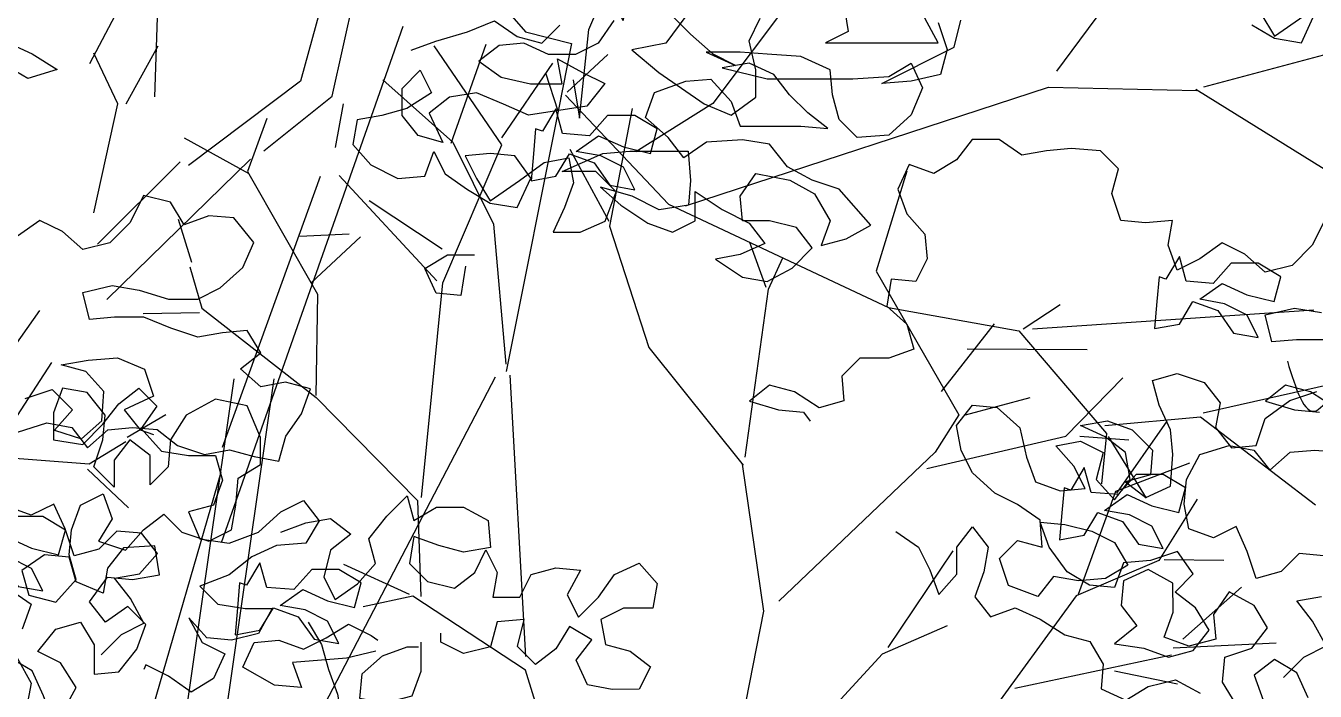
# Model space of a CAD drawing. Header units: metres. Extents: x 37 to 217, y 53 to 242.
# Drawn here: x 49.606 to 53.836, y 61.25 to 63.433 of the extents above; entities that cross this region are included whole.
import ezdxf

# ---------------------------------------------------------------- set-up
doc = ezdxf.new("R2010")
doc.units = ezdxf.units.M
doc.layers.add('DGPRO_Arboles existentes', color=7, linetype='Continuous')

# ---------------------------------------------------------------- blocks, each defined once
blk = doc.blocks.new('Celtis tala VISTA 250 gris')
at = {"color": 252}
for p, q in [((2391.4908, 1078.5062), (2390.9137, 1077.4036)), ((2391.4908, 1078.5062), (2390.9137, 1077.4036)), ((2392.5508, 1077.5169), (2392.7549, 1077.9954)), ((2392.5508, 1077.5169), (2392.7549, 1077.9954)), ((2391.1507, 1077.9743), (2391.1262, 1077.2961)), ((2391.1507, 1077.9743), (2391.1262, 1077.2961)), ((2391.7615, 1077.9154), (2391.6052, 1077.347)), ((2391.7615, 1077.9154), (2391.6052, 1077.347)), ((2394.5079, 1077.9492), (2394.0852, 1077.3798)), ((2394.5079, 1077.9492), (2394.0852, 1077.3798)), ((2391.7096, 1077.2983), (2391.8387, 1077.8803)), ((2391.7096, 1077.2983), (2391.8387, 1077.8803)), ((2392.0498, 1077.8467), (2392.3437, 1077.5089)), ((2392.0498, 1077.8467), (2392.3437, 1077.5089)), ((2393.2529, 1077.6671), (2392.9584, 1077.2742)), ((2393.2529, 1077.6671), (2392.9584, 1077.2742)), ((2391.9414, 1077.5267), (2391.3459, 1075.8318)), ((2391.9414, 1077.5267), (2391.3459, 1075.8318)), ((2392.3437, 1077.5089), (2392.4947, 1077.4709)), ((2392.3437, 1077.5089), (2392.4947, 1077.4709)), ((2392.5207, 1077.2254), (2392.5508, 1077.5169)), ((2392.5207, 1077.2254), (2392.5508, 1077.5169)), ((2391.0333, 1077.2723), (2391.139, 1077.4626)), ((2391.0333, 1077.2723), (2391.139, 1077.4626)), ((2392.2659, 1077.1378), (2392.0436, 1077.4627)), ((2392.2659, 1077.1378), (2392.0436, 1077.4627)), ((2392.0998, 1077.1432), (2392.2143, 1077.4683)), ((2392.0998, 1077.1432), (2392.2143, 1077.4683)), ((2392.4947, 1077.4709), (2392.4511, 1077.2489)), ((2392.4947, 1077.4709), (2392.4511, 1077.2489)), ((2394.5681, 1077.3281), (2395.1052, 1077.4723)), ((2394.5681, 1077.3281), (2395.1052, 1077.4723)), ((2391.0068, 1077.2723), (2390.9276, 1077.4388)), ((2391.0068, 1077.2723), (2390.9276, 1077.4388)), ((2392.266, 1077.1616), (2392.4332, 1077.4066)), ((2392.266, 1077.1616), (2392.4332, 1077.4066)), ((2392.4805, 1077.311), (2392.6132, 1077.4342)), ((2392.4805, 1077.311), (2392.6132, 1077.4342)), ((2392.4511, 1077.2489), (2392.4108, 1077.3729)), ((2392.4511, 1077.2489), (2392.4108, 1077.3729)), ((2391.6052, 1077.347), (2391.2386, 1077.0699)), ((2391.6052, 1077.347), (2391.2386, 1077.0699)), ((2391.8752, 1077.3516), (2392.1054, 1077.1468)), ((2391.8752, 1077.3516), (2392.1054, 1077.1468)), ((2392.4996, 1077.351), (2392.5207, 1077.2254)), ((2392.4996, 1077.351), (2392.5207, 1077.2254)), ((2392.8689, 1076.9381), (2394.0592, 1077.3278)), ((2392.8689, 1076.9381), (2394.0592, 1077.3278)), ((2394.0592, 1077.3278), (2394.5457, 1077.3165)), ((2394.0592, 1077.3278), (2394.5457, 1077.3165)), ((2394.9633, 1077.0587), (2394.5424, 1077.3192)), ((2394.9633, 1077.0587), (2394.5424, 1077.3192)), ((2391.4855, 1077.1188), (2391.7096, 1077.2983)), ((2391.4855, 1077.1188), (2391.7096, 1077.2983)), ((2392.4611, 1077.2983), (2392.2805, 1076.3946)), ((2392.4611, 1077.2983), (2392.2805, 1076.3946)), ((2392.4746, 1077.3007), (2392.813, 1076.9438)), ((2392.4746, 1077.3007), (2392.813, 1076.9438)), ((2392.9584, 1077.2742), (2392.7059, 1077.1151)), ((2392.9584, 1077.2742), (2392.7059, 1077.1151)), ((2390.9276, 1076.9155), (2391.0068, 1077.2723)), ((2390.9276, 1076.9155), (2391.0068, 1077.2723)), ((2391.7204, 1077.1296), (2391.7468, 1077.2723)), ((2391.7204, 1077.1296), (2391.7468, 1077.2723)), ((2392.6939, 1077.2577), (2392.6196, 1076.8718)), ((2392.6939, 1077.2577), (2392.6196, 1076.8718)), ((2391.4957, 1077.2241), (2391.4315, 1077.0511)), ((2391.4957, 1077.2241), (2391.4315, 1077.0511)), ((2391.437, 1077.0428), (2391.2248, 1077.1603)), ((2391.437, 1077.0428), (2391.2248, 1077.1603)), ((2392.1054, 1077.1468), (2392.2389, 1076.8783)), ((2392.1054, 1077.1468), (2392.2389, 1076.8783)), ((2392.0728, 1076.6855), (2392.2659, 1077.1378)), ((2392.0728, 1076.6855), (2392.2659, 1077.1378)), ((2392.6178, 1076.8865), (2392.4896, 1077.1229)), ((2392.6178, 1076.8865), (2392.4896, 1077.1229)), ((2391.2108, 1077.0826), (2390.9398, 1076.8117)), ((2391.2108, 1077.0826), (2390.9398, 1076.8117)), ((2391.4416, 1077.0916), (2390.9699, 1076.6312)), ((2391.4416, 1077.0916), (2390.9699, 1076.6312)), ((2391.3501, 1076.1461), (2391.6707, 1077.035)), ((2391.3501, 1076.1461), (2391.6707, 1077.035)), ((2391.4315, 1077.0511), (2391.6617, 1076.6481)), ((2391.4315, 1077.0511), (2391.6617, 1076.6481)), ((2392.0529, 1076.6918), (2391.7319, 1077.0378)), ((2392.0529, 1076.6918), (2391.7319, 1077.0378)), ((2393.5947, 1077.0514), (2393.494, 1076.7235)), ((2393.5947, 1077.0514), (2393.494, 1076.7235)), ((2391.8313, 1076.9551), (2392.0704, 1076.7973)), ((2391.8313, 1076.9551), (2392.0704, 1076.7973)), ((2392.813, 1076.9438), (2393.5344, 1076.6045)), ((2392.813, 1076.9438), (2393.5344, 1076.6045)), ((2391.2494, 1076.7517), (2391.2059, 1076.8933)), ((2391.2494, 1076.7517), (2391.2059, 1076.8933)), ((2392.2389, 1076.8783), (2392.2787, 1076.4181)), ((2392.2389, 1076.8783), (2392.2787, 1076.4181)), ((2392.6196, 1076.8718), (2392.7479, 1076.4731)), ((2392.6196, 1076.8718), (2392.7479, 1076.4731)), ((2391.6037, 1076.8382), (2391.7657, 1076.8461)), ((2391.6037, 1076.8382), (2391.7657, 1076.8461)), ((2391.8021, 1076.8364), (2391.6412, 1076.6863)), ((2391.8021, 1076.8364), (2391.6412, 1076.6863)), ((2393.0787, 1076.8188), (2393.1323, 1076.6711)), ((2393.0787, 1076.8188), (2393.1323, 1076.6711)), ((2393.141, 1076.6645), (2393.1872, 1076.7678)), ((2393.141, 1076.6645), (2393.1872, 1076.7678)), ((2391.2422, 1076.7381), (2391.2817, 1076.6028)), ((2391.2422, 1076.7381), (2391.2817, 1076.6028)), ((2393.494, 1076.7235), (2393.765, 1076.2525)), ((2393.494, 1076.7235), (2393.765, 1076.2525)), ((2392.0024, 1075.9814), (2392.0728, 1076.6855)), ((2392.0024, 1075.9814), (2392.0728, 1076.6855)), ((2391.6617, 1076.6481), (2391.6554, 1076.3152)), ((2391.6617, 1076.6481), (2391.6554, 1076.3152)), ((2393.0636, 1076.1137), (2393.141, 1076.6645)), ((2393.0636, 1076.1137), (2393.141, 1076.6645)), ((2391.2817, 1076.6028), (2391.6568, 1076.3097)), ((2391.2817, 1076.6028), (2391.6568, 1076.3097)), ((2393.5344, 1076.6045), (2393.9616, 1076.5284)), ((2393.5344, 1076.6045), (2393.9616, 1076.5284)), ((2393.9756, 1076.534), (2394.0971, 1076.6141)), ((2393.9756, 1076.534), (2394.0971, 1076.6141)), ((2394.007, 1076.5347), (2394.9295, 1076.5967)), ((2394.007, 1076.5347), (2394.9295, 1076.5967)), ((2390.7492, 1076.595), (2390.2675, 1075.9089)), ((2390.7492, 1076.595), (2390.2675, 1075.9089)), ((2391.2742, 1076.5867), (2391.0898, 1076.584)), ((2391.2742, 1076.5867), (2391.0898, 1076.584)), ((2393.8812, 1076.5509), (2393.7067, 1076.3289)), ((2393.8812, 1076.5509), (2393.7067, 1076.3289)), ((2393.9616, 1076.5284), (2394.2487, 1076.1911)), ((2393.9616, 1076.5284), (2394.2487, 1076.1911)), ((2392.7479, 1076.4731), (2393.0579, 1076.0871)), ((2392.7479, 1076.4731), (2393.0579, 1076.0871)), ((2393.7927, 1076.4688), (2394.1862, 1076.4669)), ((2393.7927, 1076.4688), (2394.1862, 1076.4669)), ((2390.7893, 1076.4235), (2390.3879, 1075.8095)), ((2390.7893, 1076.4235), (2390.3879, 1075.8095)), ((2394.5665, 1076.2587), (2395.2568, 1076.4147)), ((2394.5665, 1076.2587), (2395.2568, 1076.4147)), ((2390.729, 1071.7785), (2391.3881, 1076.3701)), ((2390.729, 1071.7785), (2391.3881, 1076.3701)), ((2390.9554, 1072.4418), (2391.5192, 1076.3701)), ((2390.9554, 1072.4418), (2391.5192, 1076.3701)), ((2392.2442, 1076.3759), (2391.2453, 1074.4601)), ((2392.2442, 1076.3759), (2391.2453, 1074.4601)), ((2392.3448, 1075.4598), (2392.2934, 1076.3829)), ((2392.3448, 1075.4598), (2392.2934, 1076.3829)), ((2394.116, 1076.1828), (2394.3032, 1076.3736)), ((2394.116, 1076.1828), (2394.3032, 1076.3736)), ((2391.6568, 1076.3097), (2391.9891, 1075.9711)), ((2391.6568, 1076.3097), (2391.9891, 1075.9711)), ((2393.7868, 1076.252), (2393.9992, 1076.3092)), ((2393.7868, 1076.252), (2393.9992, 1076.3092)), ((2393.765, 1076.2525), (2393.6874, 1076.1299)), ((2393.765, 1076.2525), (2393.6874, 1076.1299)), ((2394.5579, 1076.2443), (2394.2442, 1076.2166)), ((2394.5579, 1076.2443), (2394.2442, 1076.2166)), ((2394.283, 1075.9958), (2394.4484, 1076.2317)), ((2394.283, 1075.9958), (2394.4484, 1076.2317)), ((2394.9347, 1075.9559), (2394.5579, 1076.2443)), ((2394.9347, 1075.9559), (2394.5579, 1076.2443)), ((2393.6596, 1076.0759), (2394.116, 1076.1828)), ((2393.6596, 1076.0759), (2394.116, 1076.1828)), ((2394.1619, 1076.1824), (2394.3226, 1076.1704)), ((2394.1619, 1076.1824), (2394.3226, 1076.1704)), ((2394.2487, 1076.1911), (2394.233, 1076.0254)), ((2394.2487, 1076.1911), (2394.233, 1076.0254)), ((2394.2547, 1076.1808), (2394.3796, 1075.9785)), ((2394.2547, 1076.1808), (2394.3796, 1075.9785)), ((2396.6069, 1076.1044), (2396.7345, 1076.1796)), ((2396.6069, 1076.1044), (2396.7345, 1076.1796)), ((2393.1256, 1075.6086), (2393.0548, 1076.0901)), ((2393.1256, 1075.6086), (2393.0548, 1076.0901)), ((2393.6874, 1076.1299), (2393.174, 1075.6407)), ((2393.6874, 1076.1299), (2393.174, 1075.6407)), ((2394.2794, 1076.0013), (2394.5229, 1076.0946)), ((2394.2794, 1076.0013), (2394.5229, 1076.0946)), ((2396.603, 1076.0894), (2396.4827, 1076.0161)), ((2396.603, 1076.0894), (2396.4827, 1076.0161)), ((2391.3441, 1076.0633), (2390.761, 1074.0478)), ((2391.3441, 1076.0633), (2390.761, 1074.0478)), ((2396.4827, 1076.0161), (2396.0081, 1076.0526)), ((2396.4827, 1076.0161), (2396.0081, 1076.0526)), ((2391.9891, 1075.9711), (2392, 1075.6564)), ((2391.9891, 1075.9711), (2392, 1075.6564)), ((2394.1575, 1075.6634), (2394.2794, 1076.0013)), ((2394.1575, 1075.6634), (2394.2794, 1076.0013)), ((2394.5462, 1075.9752), (2394.4213, 1075.774)), ((2394.5462, 1075.9752), (2394.4213, 1075.774)), ((2396.4774, 1075.9993), (2396.6117, 1075.8729)), ((2396.4774, 1075.9993), (2396.6117, 1075.8729)), ((2393.5333, 1075.4887), (2393.7463, 1075.8056)), ((2393.5333, 1075.4887), (2393.7463, 1075.8056)), ((2391.9632, 1075.6623), (2391.7472, 1075.7615)), ((2391.9632, 1075.6623), (2391.7472, 1075.7615)), ((2394.4213, 1075.774), (2394.1492, 1075.6579)), ((2394.4213, 1075.774), (2394.1492, 1075.6579)), ((2394.4388, 1075.7776), (2394.6342, 1075.7757)), ((2394.4388, 1075.7776), (2394.6342, 1075.7757)), ((2394.4999, 1075.5168), (2394.6925, 1075.6874)), ((2394.4999, 1075.5168), (2394.6925, 1075.6874)), ((2391.9742, 1075.6577), (2391.8116, 1075.6218)), ((2391.9742, 1075.6577), (2391.8116, 1075.6218)), ((2392.3441, 1075.414), (2391.9742, 1075.6577)), ((2392.3441, 1075.414), (2391.9742, 1075.6577)), ((2394.1492, 1075.6579), (2393.5609, 1074.8499)), ((2394.1492, 1075.6579), (2393.5609, 1074.8499)), ((2392.8844, 1074.3796), (2393.1256, 1075.6086)), ((2392.8844, 1074.3796), (2393.1256, 1075.6086)), ((2393.5147, 1075.4677), (2393.7278, 1075.5612)), ((2393.5147, 1075.4677), (2393.7278, 1075.5612)), ((2394.4676, 1075.4876), (2394.8053, 1075.5043)), ((2394.4676, 1075.4876), (2394.8053, 1075.5043)), ((2393.0178, 1074.9309), (2393.5147, 1075.4677)), ((2393.0178, 1074.9309), (2393.5147, 1075.4677)), ((2393.9487, 1075.3553), (2394.4629, 1075.4647)), ((2393.9487, 1075.3553), (2394.4629, 1075.4647)), ((2392.4718, 1074.9993), (2392.3441, 1075.414)), ((2392.4718, 1074.9993), (2392.3441, 1075.414)), ((2394.2755, 1075.4124), (2394.4817, 1075.3701)), ((2394.2755, 1075.4124), (2394.4817, 1075.3701))]:
    blk.add_line(p, q, dxfattribs=at)
for points in [[(2390.6447, 1077.4738), (2390.726, 1077.4369), (2390.8073, 1077.3853), (2390.7113, 1077.3556), (2390.6374, 1077.3999)], [(2394.7261, 1077.5319), (2394.8001, 1077.4877), (2394.8887, 1077.473), (2394.933, 1077.569)], [(2394.7557, 1077.5689), (2394.8001, 1077.495), (2394.896, 1077.5616)], [(2391.9686, 1077.4491), (2392.0499, 1077.4787), (2392.1533, 1077.5084), (2392.2419, 1077.5454), (2392.3158, 1077.4938), (2392.3971, 1077.4717), (2392.4561, 1077.5308)], [(2392.6334, 1077.5458), (2392.5818, 1077.4718), (2392.5079, 1077.4348), (2392.4193, 1077.4348), (2392.338, 1077.4716), (2392.2567, 1077.4642), (2392.1903, 1077.4124), (2392.2642, 1077.3607), (2392.3603, 1077.3387), (2392.4637, 1077.3388), (2392.4488, 1077.42), (2392.5302, 1077.3758), (2392.6041, 1077.3389), (2392.545, 1077.265), (2392.353, 1077.2352), (2392.2717, 1077.2721), (2392.183, 1077.309), (2392.0943, 1077.2941), (2392.0279, 1077.2423), (2392.0723, 1077.1463), (2391.991, 1077.1684), (2391.9393, 1077.2349), (2391.9392, 1077.3235), (2391.9982, 1077.3827), (2392.0352, 1077.3088), (2391.954, 1077.257), (2391.8728, 1077.2348), (2391.7915, 1077.2199), (2391.7768, 1077.1387), (2391.836, 1077.0722), (2391.9247, 1077.028), (2392.0133, 1077.0354), (2392.0428, 1077.1167), (2392.0798, 1077.0429), (2392.1537, 1076.9912), (2392.2276, 1076.947), (2392.3163, 1076.9323), (2392.3606, 1077.0284), (2392.3088, 1077.1022), (2392.2275, 1077.1095), (2392.1462, 1077.1021), (2392.1832, 1077.0282), (2392.2276, 1076.9544), (2392.3236, 1077.021), (2392.4048, 1077.0801), (2392.4861, 1077.095), (2392.5009, 1077.0137), (2392.4715, 1076.9324), (2392.4346, 1076.8511), (2392.5232, 1076.8512), (2392.6045, 1076.8882), (2392.6413, 1076.9843), (2392.5748, 1077.0507), (2392.464, 1077.0506), (2392.5969, 1077.1099), (2392.6855, 1077.1173), (2392.8776, 1077.1175), (2392.8851, 1077.0215), (2392.8778, 1076.9402), (2392.7818, 1076.9253), (2392.6931, 1076.9696), (2392.5896, 1076.999), (2392.6561, 1076.94), (2392.7449, 1076.881), (2392.8261, 1076.8515), (2392.9, 1076.8885), (2392.8999, 1076.9845), (2392.9886, 1076.9255), (2393.0773, 1076.8813), (2393.1291, 1076.8148), (2393.0478, 1076.7778), (2392.9666, 1076.763), (2393.0553, 1076.704), (2393.1366, 1076.6893), (2393.2178, 1076.7337), (2393.2842, 1076.8002), (2393.2325, 1076.8666), (2393.1438, 1076.8887), (2393.0551, 1076.8886), (2393.0477, 1076.9699), (2393.0993, 1077.0438), (2393.2102, 1077.0218), (2393.2915, 1076.9775), (2393.3433, 1076.8889), (2393.3138, 1076.8076), (2393.395, 1076.8299), (2393.4762, 1076.8743), (2393.3727, 1076.9924), (2393.284, 1077.0218), (2393.2027, 1077.0661), (2393.1436, 1077.1399), (2393.0549, 1077.1546), (2392.9367, 1077.1471), (2392.8629, 1077.0953), (2392.8111, 1077.1618), (2392.7371, 1077.2282), (2392.7666, 1077.3095), (2392.87, 1077.3465), (2392.9513, 1077.354), (2393.0178, 1077.2802), (2393.0475, 1077.1989), (2393.2469, 1077.1991), (2393.3356, 1077.1918), (2393.2691, 1077.2435), (2393.2099, 1077.3025), (2393.1581, 1077.3689), (2393.0768, 1077.4058), (2392.9882, 1077.391), (2393.136, 1077.3542), (2393.4167, 1077.3544), (2393.5349, 1077.3619), (2393.6087, 1077.4063), (2393.6458, 1077.3251), (2393.6089, 1077.2364), (2393.5351, 1077.1698), (2393.4317, 1077.1623), (2393.3725, 1077.2214), (2393.3503, 1077.3026), (2393.3428, 1077.3839), (2393.2467, 1077.4281), (2393.1359, 1077.4354), (2393.0472, 1077.4427), (2392.9364, 1077.4426), (2393.0325, 1077.3984), (2392.9586, 1077.4353), (2392.8847, 1077.5017), (2392.8255, 1077.5607)], [(2392.8698, 1077.5608), (2392.8034, 1077.4721), (2392.6926, 1077.4498), (2392.7813, 1077.376), (2392.9292, 1077.2727), (2393.0179, 1077.2358), (2393.0991, 1077.295), (2393.099, 1077.3837), (2393.0768, 1077.4797), (2393.1136, 1077.5536)], [(2393.3869, 1077.6056), (2393.4018, 1077.5095), (2393.3279, 1077.4725), (2393.6973, 1077.4729), (2393.6529, 1077.5541)], [(2393.6973, 1077.5394), (2393.7269, 1077.4507), (2393.7048, 1077.3694), (2393.6088, 1077.3472), (2393.5128, 1077.3397), (2393.7491, 1077.4581), (2393.7711, 1077.5468)], [(2391.9686, 1077.4491), (2392.0499, 1077.4787), (2392.1533, 1077.5084), (2392.2419, 1077.5454), (2392.3158, 1077.4938), (2392.3971, 1077.4717), (2392.4561, 1077.5308)], [(2392.6334, 1077.5458), (2392.5818, 1077.4718), (2392.5079, 1077.4348), (2392.4193, 1077.4348), (2392.338, 1077.4716), (2392.2567, 1077.4642), (2392.1903, 1077.4124), (2392.2642, 1077.3607), (2392.3603, 1077.3387), (2392.4637, 1077.3388), (2392.4488, 1077.42), (2392.5302, 1077.3758), (2392.6041, 1077.3389), (2392.545, 1077.265), (2392.353, 1077.2352), (2392.2717, 1077.2721), (2392.183, 1077.309), (2392.0943, 1077.2941), (2392.0279, 1077.2423), (2392.0723, 1077.1463), (2391.991, 1077.1684), (2391.9393, 1077.2349), (2391.9392, 1077.3235), (2391.9982, 1077.3827), (2392.0352, 1077.3088), (2391.954, 1077.257), (2391.8728, 1077.2348), (2391.7915, 1077.2199), (2391.7768, 1077.1387), (2391.836, 1077.0722), (2391.9247, 1077.028), (2392.0133, 1077.0354), (2392.0428, 1077.1167), (2392.0798, 1077.0429), (2392.1537, 1076.9912), (2392.2276, 1076.947), (2392.3163, 1076.9323), (2392.3606, 1077.0284), (2392.3088, 1077.1022), (2392.2275, 1077.1095), (2392.1462, 1077.1021), (2392.1832, 1077.0282), (2392.2276, 1076.9544), (2392.3236, 1077.021), (2392.4048, 1077.0801), (2392.4861, 1077.095), (2392.5009, 1077.0137), (2392.4715, 1076.9324), (2392.4346, 1076.8511), (2392.5232, 1076.8512), (2392.6045, 1076.8882), (2392.6413, 1076.9843), (2392.5748, 1077.0507), (2392.464, 1077.0506), (2392.5969, 1077.1099), (2392.6855, 1077.1173), (2392.8776, 1077.1175), (2392.8851, 1077.0215), (2392.8778, 1076.9402), (2392.7818, 1076.9253), (2392.6931, 1076.9696), (2392.5896, 1076.999), (2392.6561, 1076.94), (2392.7449, 1076.881), (2392.8261, 1076.8515), (2392.9, 1076.8885), (2392.8999, 1076.9845), (2392.9886, 1076.9255), (2393.0773, 1076.8813), (2393.1291, 1076.8148), (2393.0478, 1076.7778), (2392.9666, 1076.763), (2393.0553, 1076.704), (2393.1366, 1076.6893), (2393.2178, 1076.7337), (2393.2842, 1076.8002), (2393.2325, 1076.8666), (2393.1438, 1076.8887), (2393.0551, 1076.8886), (2393.0477, 1076.9699), (2393.0993, 1077.0438), (2393.2102, 1077.0218), (2393.2915, 1076.9775), (2393.3433, 1076.8889), (2393.3138, 1076.8076), (2393.395, 1076.8299), (2393.4762, 1076.8743), (2393.3727, 1076.9924), (2393.284, 1077.0218), (2393.2027, 1077.0661), (2393.1436, 1077.1399), (2393.0549, 1077.1546), (2392.9367, 1077.1471), (2392.8629, 1077.0953), (2392.8111, 1077.1618), (2392.7371, 1077.2282), (2392.7666, 1077.3095), (2392.87, 1077.3465), (2392.9513, 1077.354), (2393.0178, 1077.2802), (2393.0475, 1077.1989), (2393.2469, 1077.1991), (2393.3356, 1077.1918), (2393.2691, 1077.2435), (2393.2099, 1077.3025), (2393.1581, 1077.3689), (2393.0768, 1077.4058), (2392.9882, 1077.391), (2393.136, 1077.3542), (2393.4167, 1077.3544), (2393.5349, 1077.3619), (2393.6087, 1077.4063), (2393.6458, 1077.3251), (2393.6089, 1077.2364), (2393.5351, 1077.1698), (2393.4317, 1077.1623), (2393.3725, 1077.2214), (2393.3503, 1077.3026), (2393.3428, 1077.3839), (2393.2467, 1077.4281), (2393.1359, 1077.4354), (2393.0472, 1077.4427), (2392.9364, 1077.4426), (2393.0325, 1077.3984), (2392.9586, 1077.4353), (2392.8847, 1077.5017), (2392.8255, 1077.5607)], [(2392.8698, 1077.5608), (2392.8034, 1077.4721), (2392.6926, 1077.4498), (2392.7813, 1077.376), (2392.9292, 1077.2727), (2393.0179, 1077.2358), (2393.0991, 1077.295), (2393.099, 1077.3837), (2393.0768, 1077.4797), (2393.1136, 1077.5536)], [(2393.3869, 1077.6056), (2393.4018, 1077.5095), (2393.3279, 1077.4725), (2393.6973, 1077.4729), (2393.6529, 1077.5541)], [(2393.6973, 1077.5394), (2393.7269, 1077.4507), (2393.7048, 1077.3694), (2393.6088, 1077.3472), (2393.5128, 1077.3397), (2393.7491, 1077.4581), (2393.7711, 1077.5468)], [(2392.3766, 1077.1901), (2392.3693, 1077.1088), (2392.362, 1077.0202), (2392.4433, 1077.035), (2392.4875, 1077.1089), (2392.5688, 1077.0795), (2392.6206, 1077.0056), (2392.7019, 1076.9909), (2392.6649, 1077.0648), (2392.591, 1077.1016), (2392.5097, 1077.1163), (2392.5835, 1077.1681), (2392.6648, 1077.1313), (2392.7535, 1077.1092), (2392.7756, 1077.1905), (2392.7017, 1077.2347), (2392.613, 1077.2346), (2392.554, 1077.1681), (2392.4653, 1077.1754), (2392.4431, 1077.2566), (2392.3988, 1077.1827), (2392.3766, 1077.1901)], [(2392.3766, 1077.1901), (2392.3693, 1077.1088), (2392.362, 1077.0202), (2392.4433, 1077.035), (2392.4875, 1077.1089), (2392.5688, 1077.0795), (2392.6206, 1077.0056), (2392.7019, 1076.9909), (2392.6649, 1077.0648), (2392.591, 1077.1016), (2392.5097, 1077.1163), (2392.5835, 1077.1681), (2392.6648, 1077.1313), (2392.7535, 1077.1092), (2392.7756, 1077.1905), (2392.7017, 1077.2347), (2392.613, 1077.2346), (2392.554, 1077.1681), (2392.4653, 1077.1754), (2392.4431, 1077.2566), (2392.3988, 1077.1827), (2392.3766, 1077.1901)], [(2394.8296, 1075.3906), (2394.896, 1075.4571), (2394.9698, 1075.4941), (2394.9254, 1075.5753), (2394.8737, 1075.6418), (2394.9549, 1075.6566)], [(2394.9622, 1075.7896), (2394.8809, 1075.7969), (2394.8219, 1075.7378), (2394.7406, 1075.7155), (2394.711, 1075.8042), (2394.674, 1075.8854), (2394.6001, 1075.8484), (2394.5188, 1075.8779), (2394.504, 1075.9591), (2394.5113, 1076.0404), (2394.5556, 1076.1217), (2394.6516, 1076.1513), (2394.7328, 1076.1366), (2394.7846, 1076.0702), (2394.8511, 1076.1293), (2394.9323, 1076.1368), (2395.0136, 1076.1295)], [(2394.9689, 1076.4988), (2394.8729, 1076.4988), (2394.7916, 1076.4913), (2394.7694, 1076.5799), (2394.8654, 1076.6022), (2394.9541, 1076.5875)], [(2394.9686, 1076.8978), (2394.9243, 1076.8091), (2394.8579, 1076.7425), (2394.7693, 1076.7203), (2394.7027, 1076.7793), (2394.6288, 1076.8162), (2394.555, 1076.7644), (2394.4811, 1076.7274), (2394.4515, 1076.8087), (2394.4662, 1076.8899), (2394.3776, 1076.8825), (2394.2963, 1076.8898), (2394.2666, 1076.9784), (2394.2887, 1077.0597), (2394.2296, 1077.1187), (2394.1335, 1077.126), (2394.0523, 1077.1186), (2393.971, 1077.1037), (2393.8971, 1077.1554), (2393.8084, 1077.1553), (2393.7568, 1077.0888), (2393.683, 1077.0444), (2393.6017, 1077.0738), (2393.5648, 1076.9925), (2393.5944, 1076.9113), (2393.6536, 1076.8449), (2393.661, 1076.7636), (2393.6242, 1076.6897), (2393.5429, 1076.697), (2393.5282, 1076.6083), (2393.5948, 1076.5493), (2393.617, 1076.4681), (2393.5357, 1076.4384), (2393.4397, 1076.4383), (2393.3807, 1076.3792), (2393.3881, 1076.2979), (2393.3069, 1076.2757), (2393.2256, 1076.3273), (2393.1443, 1076.3494), (2393.0778, 1076.2976), (2393.1739, 1076.2682), (2393.2552, 1076.2609), (2393.2774, 1076.2313)], [(2394.8296, 1075.3906), (2394.896, 1075.4571), (2394.9698, 1075.4941), (2394.9254, 1075.5753), (2394.8737, 1075.6418), (2394.9549, 1075.6566)], [(2394.9622, 1075.7896), (2394.8809, 1075.7969), (2394.8219, 1075.7378), (2394.7406, 1075.7155), (2394.711, 1075.8042), (2394.674, 1075.8854), (2394.6001, 1075.8484), (2394.5188, 1075.8779), (2394.504, 1075.9591), (2394.5113, 1076.0404), (2394.5556, 1076.1217), (2394.6516, 1076.1513), (2394.7328, 1076.1366), (2394.7846, 1076.0702), (2394.8511, 1076.1293), (2394.9323, 1076.1368), (2395.0136, 1076.1295)], [(2394.9689, 1076.4988), (2394.8729, 1076.4988), (2394.7916, 1076.4913), (2394.7694, 1076.5799), (2394.8654, 1076.6022), (2394.9541, 1076.5875)], [(2394.9686, 1076.8978), (2394.9243, 1076.8091), (2394.8579, 1076.7425), (2394.7693, 1076.7203), (2394.7027, 1076.7793), (2394.6288, 1076.8162), (2394.555, 1076.7644), (2394.4811, 1076.7274), (2394.4515, 1076.8087), (2394.4662, 1076.8899), (2394.3776, 1076.8825), (2394.2963, 1076.8898), (2394.2666, 1076.9784), (2394.2887, 1077.0597), (2394.2296, 1077.1187), (2394.1335, 1077.126), (2394.0523, 1077.1186), (2393.971, 1077.1037), (2393.8971, 1077.1554), (2393.8084, 1077.1553), (2393.7568, 1077.0888), (2393.683, 1077.0444), (2393.6017, 1077.0738), (2393.5648, 1076.9925), (2393.5944, 1076.9113), (2393.6536, 1076.8449), (2393.661, 1076.7636), (2393.6242, 1076.6897), (2393.5429, 1076.697), (2393.5282, 1076.6083), (2393.5948, 1076.5493), (2393.617, 1076.4681), (2393.5357, 1076.4384), (2393.4397, 1076.4383), (2393.3807, 1076.3792), (2393.3881, 1076.2979), (2393.3069, 1076.2757), (2393.2256, 1076.3273), (2393.1443, 1076.3494), (2393.0778, 1076.2976), (2393.1739, 1076.2682), (2393.2552, 1076.2609), (2393.2774, 1076.2313)], [(2396.5219, 1075.3906), (2396.5884, 1075.4571), (2396.6622, 1075.4941), (2396.6178, 1075.5753), (2396.566, 1075.6418), (2396.6473, 1075.6566), (2396.7063, 1075.7232), (2396.6546, 1075.7896), (2396.5733, 1075.7969), (2396.5142, 1075.7378), (2396.433, 1075.7155), (2396.4034, 1075.8042), (2396.3664, 1075.8854), (2396.2925, 1075.8484), (2396.2112, 1075.8779)], [(2396.2479, 1076.1217), (2396.3439, 1076.1513), (2396.4252, 1076.1366), (2396.477, 1076.0702), (2396.5434, 1076.1293), (2396.6247, 1076.1368), (2396.706, 1076.1295), (2396.7725, 1076.0778), (2396.8612, 1076.0484), (2396.9424, 1076.0632), (2397.0237, 1076.0411), (2397.105, 1076.0264), (2397.1271, 1076.1077), (2397.1787, 1076.1816), (2397.2082, 1076.2629), (2397.1269, 1076.285), (2397.0457, 1076.2702), (2396.9791, 1076.3292), (2397.0456, 1076.381), (2397.0012, 1076.4548), (2396.9199, 1076.4474), (2396.8387, 1076.4325), (2396.75, 1076.462), (2396.6613, 1076.4988), (2396.5653, 1076.4988), (2396.484, 1076.4913), (2396.4618, 1076.5799), (2396.5578, 1076.6022), (2396.6464, 1076.5875), (2396.7425, 1076.558), (2396.8386, 1076.5581), (2396.9124, 1076.5951), (2396.9862, 1076.6617), (2397.0231, 1076.743), (2396.9565, 1076.8242), (2396.8752, 1076.8315), (2396.794, 1076.8019), (2396.7496, 1076.8757), (2396.6609, 1076.8978), (2396.6167, 1076.8091), (2396.5503, 1076.7425), (2396.4616, 1076.7203), (2396.3951, 1076.7793), (2396.3212, 1076.8162), (2396.2473, 1076.7644)], [(2394.9993, 1076.2757), (2394.9179, 1076.3273), (2394.8367, 1076.3494), (2394.7702, 1076.2976), (2394.8663, 1076.2682), (2394.9476, 1076.2609)], [(2392.1466, 1076.7401), (2392.1319, 1076.644), (2392.0506, 1076.6513), (2392.0136, 1076.7325), (2392.0874, 1076.7769), (2392.1761, 1076.777)], [(2392.1466, 1076.7401), (2392.1319, 1076.644), (2392.0506, 1076.6513), (2392.0136, 1076.7325), (2392.0874, 1076.7769), (2392.1761, 1076.777)], [(2394.4218, 1076.7052), (2394.4145, 1076.6239), (2394.4072, 1076.5352), (2394.4885, 1076.5501), (2394.5327, 1076.624), (2394.614, 1076.5945), (2394.6658, 1076.5207), (2394.7471, 1076.506), (2394.7101, 1076.5798), (2394.6362, 1076.6167), (2394.5549, 1076.6314), (2394.6287, 1076.6832), (2394.71, 1076.6463), (2394.7987, 1076.6243), (2394.8208, 1076.7055), (2394.7469, 1076.7498), (2394.6582, 1076.7497), (2394.5992, 1076.6832), (2394.5105, 1076.6905), (2394.4883, 1076.7717), (2394.444, 1076.6978), (2394.4218, 1076.7052)], [(2394.4218, 1076.7052), (2394.4145, 1076.6239), (2394.4072, 1076.5352), (2394.4885, 1076.5501), (2394.5327, 1076.624), (2394.614, 1076.5945), (2394.6658, 1076.5207), (2394.7471, 1076.506), (2394.7101, 1076.5798), (2394.6362, 1076.6167), (2394.5549, 1076.6314), (2394.6287, 1076.6832), (2394.71, 1076.6463), (2394.7987, 1076.6243), (2394.8208, 1076.7055), (2394.7469, 1076.7498), (2394.6582, 1076.7497), (2394.5992, 1076.6832), (2394.5105, 1076.6905), (2394.4883, 1076.7717), (2394.444, 1076.6978), (2394.4218, 1076.7052)], [(2394.9109, 1075.3241), (2394.8739, 1075.4054), (2394.8, 1075.4496), (2394.7335, 1075.3979), (2394.7631, 1075.3166)], [(2394.6745, 1075.3018), (2394.6301, 1075.3756), (2394.6374, 1075.4569), (2394.7261, 1075.4865), (2394.7777, 1075.553), (2394.7333, 1075.6269), (2394.652, 1075.6711), (2394.6004, 1075.5972), (2394.6078, 1075.5159), (2394.5192, 1075.4937), (2394.4379, 1075.5232), (2394.4674, 1075.6045), (2394.4673, 1075.7005), (2394.386, 1075.7448), (2394.3047, 1075.7077), (2394.2974, 1075.6265), (2394.3492, 1075.56), (2394.2754, 1075.5009), (2394.3714, 1075.4862), (2394.4527, 1075.4567), (2394.534, 1075.4789), (2394.5856, 1075.5455), (2394.5412, 1075.6193), (2394.4747, 1075.671), (2394.5337, 1075.7301), (2394.482, 1075.8039), (2394.3933, 1075.7743), (2394.3047, 1075.7668), (2394.2752, 1075.6856), (2394.1939, 1075.6929), (2394.12, 1075.7371), (2394.0608, 1075.8183), (2394.0312, 1075.8996), (2394.1125, 1075.8923), (2394.2012, 1075.8702), (2394.2751, 1075.8333), (2394.3195, 1075.7595), (2394.2456, 1075.7151), (2394.157, 1075.7076), (2394.0757, 1075.7223), (2394.0241, 1075.6558), (2393.928, 1075.6926), (2393.8984, 1075.7813), (2393.9574, 1075.8404), (2394.0387, 1075.8183), (2394.0312, 1075.907), (2393.9573, 1075.9586), (2393.8834, 1075.9955), (2393.8094, 1076.0619), (2393.7724, 1076.1357), (2393.7576, 1076.217), (2393.8092, 1076.2835), (2393.8905, 1076.2762), (2393.9645, 1076.2098), (2393.9867, 1076.1138), (2394.0163, 1076.0325), (2394.0976, 1076.0031), (2394.1789, 1076.0105), (2394.1419, 1076.0844), (2394.0827, 1076.1508), (2394.164, 1076.1657), (2394.2379, 1076.1288), (2394.2158, 1076.0401), (2394.275, 1075.9737), (2394.3266, 1076.0402), (2394.3118, 1076.1289), (2394.2452, 1076.1805), (2394.1639, 1076.2174), (2394.2526, 1076.2322), (2394.3338, 1076.2028), (2394.4004, 1076.1363), (2394.3931, 1076.0551), (2394.3118, 1076.0328), (2394.3784, 1075.9812), (2394.4596, 1076.0182), (2394.4669, 1076.1216), (2394.4594, 1076.2029), (2394.4224, 1076.2841), (2394.4002, 1076.3653), (2394.4814, 1076.3876), (2394.5701, 1076.3581), (2394.6219, 1076.2917), (2394.6072, 1076.2104), (2394.659, 1076.1439), (2394.7402, 1076.1514), (2394.7697, 1076.2401), (2394.8509, 1076.2993), (2394.9395, 1076.3289)], [(2396.2514, 1075.0644), (2396.3104, 1075.1309), (2396.3843, 1075.1679), (2396.4655, 1075.1754), (2396.5395, 1075.1238), (2396.5026, 1075.0498), (2396.4139, 1075.1015), (2396.3621, 1075.1753), (2396.3325, 1075.2566), (2396.2955, 1075.3378), (2396.2216, 1075.382)], [(2396.2725, 1076.2317), (2396.3611, 1076.2613), (2396.4277, 1076.1949), (2396.3686, 1076.1283), (2396.4573, 1076.0989), (2396.5238, 1076.158), (2396.5311, 1076.2541), (2396.4719, 1076.3205), (2396.3906, 1076.3426), (2396.4792, 1076.3575), (2396.5753, 1076.3649), (2396.664, 1076.3281), (2396.6936, 1076.2395), (2396.5976, 1076.195), (2396.6494, 1076.1286), (2396.6937, 1076.1139)], [(2396.2514, 1075.0644), (2396.3104, 1075.1309), (2396.3843, 1075.1679), (2396.4655, 1075.1754), (2396.5395, 1075.1238), (2396.5026, 1075.0498), (2396.4139, 1075.1015), (2396.3621, 1075.1753), (2396.3325, 1075.2566), (2396.2955, 1075.3378), (2396.2216, 1075.382)], [(2396.2725, 1076.2317), (2396.3611, 1076.2613), (2396.4277, 1076.1949), (2396.3686, 1076.1283), (2396.4573, 1076.0989), (2396.5238, 1076.158), (2396.5311, 1076.2541), (2396.4719, 1076.3205), (2396.3906, 1076.3426), (2396.4792, 1076.3575), (2396.5753, 1076.3649), (2396.664, 1076.3281), (2396.6936, 1076.2395), (2396.5976, 1076.195), (2396.6494, 1076.1286), (2396.6937, 1076.1139)], [(2390.6478, 1075.6822), (2390.7217, 1075.6306), (2390.6923, 1075.5493)], [(2390.6776, 1075.4532), (2390.722, 1075.372), (2390.7073, 1075.2907)], [(2390.8255, 1075.2761), (2390.8697, 1075.3574), (2390.818, 1075.4386), (2390.744, 1075.4755), (2390.8031, 1075.5494), (2390.8843, 1075.5716), (2390.9287, 1075.4978), (2390.9288, 1075.4018), (2391.0101, 1075.4092), (2391.0691, 1075.4831), (2391.0986, 1075.5644), (2391.0394, 1075.6235), (2390.9656, 1075.5717), (2390.9138, 1075.6382), (2390.9728, 1075.7195), (2391.0541, 1075.7122), (2391.1428, 1075.727), (2391.1279, 1075.823), (2391.0245, 1075.8156), (2390.9728, 1075.749), (2390.9581, 1075.6677), (2390.8694, 1075.7046), (2390.8472, 1075.7858), (2390.7659, 1075.7932), (2390.6921, 1075.7414), (2390.7143, 1075.6601), (2390.803, 1075.638), (2390.8694, 1075.712), (2390.8472, 1075.7932), (2390.8545, 1075.8745), (2390.884, 1075.9558), (2390.9578, 1075.9928), (2390.9874, 1075.9116), (2390.9432, 1075.8376), (2391.0319, 1075.8082), (2391.0909, 1075.8747), (2391.1574, 1075.9265), (2391.2165, 1075.8674), (2391.3052, 1075.838), (2391.379, 1075.875), (2391.3937, 1075.9563), (2391.401, 1076.0449), (2391.4749, 1076.0893), (2391.4748, 1076.178), (2391.4304, 1076.2814), (2391.3269, 1076.3034), (2391.2309, 1076.2516), (2391.1793, 1076.1703), (2391.172, 1076.0817), (2391.1129, 1076.0225), (2391.1128, 1076.1185), (2391.0463, 1076.1702), (2390.9947, 1076.1037), (2390.9947, 1076.015), (2390.9282, 1076.0814), (2390.9577, 1076.1701), (2390.965, 1076.2514), (2390.9058, 1076.3252), (2390.8245, 1076.3399), (2390.795, 1076.2586), (2390.7951, 1076.17), (2390.8912, 1076.1553), (2390.9576, 1076.2218), (2391.0093, 1076.2884), (2391.0757, 1076.3401), (2391.1349, 1076.2811), (2391.0832, 1076.2072), (2391.1498, 1076.1333), (2391.2384, 1076.1187), (2391.3271, 1076.1187), (2391.3493, 1076.0375), (2391.3199, 1075.9562), (2391.2386, 1075.934), (2391.2756, 1075.8453), (2391.3717, 1075.8307), (2391.4677, 1075.8677), (2391.5415, 1075.9342), (2391.6154, 1075.9712), (2391.6671, 1075.9048), (2391.6229, 1075.8309), (2391.5268, 1075.8234), (2391.4456, 1075.7864), (2391.3718, 1075.7272), (2391.2758, 1075.6902), (2391.3349, 1075.6311), (2391.4236, 1075.6165), (2391.5122, 1075.6165), (2391.468, 1075.5352), (2391.3794, 1075.513), (2391.2981, 1075.5203), (2391.2389, 1075.5867), (2391.2833, 1075.5055), (2391.3572, 1075.4686), (2391.3204, 1075.3873), (2391.2465, 1075.3429), (2391.1726, 1075.3946), (2391.0987, 1075.4315), (2391.0913, 1075.4167)], [(2390.6478, 1075.6822), (2390.7217, 1075.6306), (2390.6923, 1075.5493)], [(2390.6776, 1075.4532), (2390.722, 1075.372), (2390.7073, 1075.2907)], [(2390.8255, 1075.2761), (2390.8697, 1075.3574), (2390.818, 1075.4386), (2390.744, 1075.4755), (2390.8031, 1075.5494), (2390.8843, 1075.5716), (2390.9287, 1075.4978), (2390.9288, 1075.4018), (2391.0101, 1075.4092), (2391.0691, 1075.4831), (2391.0986, 1075.5644), (2391.0394, 1075.6235), (2390.9656, 1075.5717), (2390.9138, 1075.6382), (2390.9728, 1075.7195), (2391.0541, 1075.7122), (2391.1428, 1075.727), (2391.1279, 1075.823), (2391.0245, 1075.8156), (2390.9728, 1075.749), (2390.9581, 1075.6677), (2390.8694, 1075.7046), (2390.8472, 1075.7858), (2390.7659, 1075.7932), (2390.6921, 1075.7414), (2390.7143, 1075.6601), (2390.803, 1075.638), (2390.8694, 1075.712), (2390.8472, 1075.7932), (2390.8545, 1075.8745), (2390.884, 1075.9558), (2390.9578, 1075.9928), (2390.9874, 1075.9116), (2390.9432, 1075.8376), (2391.0319, 1075.8082), (2391.0909, 1075.8747), (2391.1574, 1075.9265), (2391.2165, 1075.8674), (2391.3052, 1075.838), (2391.379, 1075.875), (2391.3937, 1075.9563), (2391.401, 1076.0449), (2391.4749, 1076.0893), (2391.4748, 1076.178), (2391.4304, 1076.2814), (2391.3269, 1076.3034), (2391.2309, 1076.2516), (2391.1793, 1076.1703), (2391.172, 1076.0817), (2391.1129, 1076.0225), (2391.1128, 1076.1185), (2391.0463, 1076.1702), (2390.9947, 1076.1037), (2390.9947, 1076.015), (2390.9282, 1076.0814), (2390.9577, 1076.1701), (2390.965, 1076.2514), (2390.9058, 1076.3252), (2390.8245, 1076.3399), (2390.795, 1076.2586), (2390.7951, 1076.17), (2390.8912, 1076.1553), (2390.9576, 1076.2218), (2391.0093, 1076.2884), (2391.0757, 1076.3401), (2391.1349, 1076.2811), (2391.0832, 1076.2072), (2391.1498, 1076.1333), (2391.2384, 1076.1187), (2391.3271, 1076.1187), (2391.3493, 1076.0375), (2391.3199, 1075.9562), (2391.2386, 1075.934), (2391.2756, 1075.8453), (2391.3717, 1075.8307), (2391.4677, 1075.8677), (2391.5415, 1075.9342), (2391.6154, 1075.9712), (2391.6671, 1075.9048), (2391.6229, 1075.8309), (2391.5268, 1075.8234), (2391.4456, 1075.7864), (2391.3718, 1075.7272), (2391.2758, 1075.6902), (2391.3349, 1075.6311), (2391.4236, 1075.6165), (2391.5122, 1075.6165), (2391.468, 1075.5352), (2391.3794, 1075.513), (2391.2981, 1075.5203), (2391.2389, 1075.5867), (2391.2833, 1075.5055), (2391.3572, 1075.4686), (2391.3204, 1075.3873), (2391.2465, 1075.3429), (2391.1726, 1075.3946), (2391.0987, 1075.4315), (2391.0913, 1075.4167)], [(2394.1099, 1076.0124), (2394.1025, 1075.9311), (2394.0952, 1075.8425), (2394.1765, 1075.8573), (2394.2208, 1075.9313), (2394.302, 1075.9018), (2394.3538, 1075.828), (2394.4351, 1075.8132), (2394.3981, 1075.8871), (2394.3242, 1075.924), (2394.2429, 1075.9387), (2394.3167, 1075.9904), (2394.398, 1075.9536), (2394.4867, 1075.9315), (2394.5088, 1076.0128), (2394.4349, 1076.057), (2394.3462, 1076.057), (2394.2872, 1075.9904), (2394.1985, 1075.9977), (2394.1763, 1076.079), (2394.132, 1076.0051), (2394.1099, 1076.0124)], [(2394.1099, 1076.0124), (2394.1025, 1075.9311), (2394.0952, 1075.8425), (2394.1765, 1075.8573), (2394.2208, 1075.9313), (2394.302, 1075.9018), (2394.3538, 1075.828), (2394.4351, 1075.8132), (2394.3981, 1075.8871), (2394.3242, 1075.924), (2394.2429, 1075.9387), (2394.3167, 1075.9904), (2394.398, 1075.9536), (2394.4867, 1075.9315), (2394.5088, 1076.0128), (2394.4349, 1076.057), (2394.3462, 1076.057), (2394.2872, 1075.9904), (2394.1985, 1075.9977), (2394.1763, 1076.079), (2394.132, 1076.0051), (2394.1099, 1076.0124)], [(2391.5416, 1075.8677), (2391.6228, 1075.8974), (2391.7041, 1075.9122), (2391.7706, 1075.8606), (2391.7042, 1075.8088), (2391.6821, 1075.7201), (2391.7191, 1075.6463), (2391.7929, 1075.6981), (2391.852, 1075.7646), (2391.8297, 1075.8458), (2391.8887, 1075.9198), (2391.9552, 1075.9863), (2391.9774, 1075.9051), (2392.0513, 1075.9495), (2392.1399, 1075.9496), (2392.2212, 1075.9053), (2392.2287, 1075.8167), (2392.14, 1075.8018), (2392.0588, 1075.8239), (2391.9775, 1075.8534), (2391.9628, 1075.7647), (2392.0219, 1075.7057), (2392.1106, 1075.6836), (2392.177, 1075.7353), (2392.2139, 1075.8093), (2392.2509, 1075.7354), (2392.2362, 1075.6541), (2392.3249, 1075.6542), (2392.3617, 1075.7281), (2392.443, 1075.7504), (2392.5243, 1075.7431), (2392.48, 1075.6617), (2392.517, 1075.5879), (2392.5834, 1075.6545), (2392.6351, 1075.7284), (2392.7163, 1075.7654), (2392.7755, 1075.699), (2392.7608, 1075.6177), (2392.6647, 1075.6176), (2392.5909, 1075.5806), (2392.6057, 1075.4993), (2392.687, 1075.4772), (2392.7536, 1075.4256), (2392.7167, 1075.3517), (2392.628, 1075.3516), (2392.5468, 1075.3663), (2392.5098, 1075.4475), (2392.5614, 1075.5141), (2392.4875, 1075.5583), (2392.4432, 1075.4844), (2392.3768, 1075.4326), (2392.3176, 1075.4917), (2392.3397, 1075.5804), (2392.2511, 1075.5729), (2392.229, 1075.4916), (2392.1403, 1075.4694), (2392.0664, 1075.5062), (2392.0664, 1075.5358)], [(2391.5416, 1075.8677), (2391.6228, 1075.8974), (2391.7041, 1075.9122), (2391.7706, 1075.8606), (2391.7042, 1075.8088), (2391.6821, 1075.7201), (2391.7191, 1075.6463), (2391.7929, 1075.6981), (2391.852, 1075.7646), (2391.8297, 1075.8458), (2391.8887, 1075.9198), (2391.9552, 1075.9863), (2391.9774, 1075.9051), (2392.0513, 1075.9495), (2392.1399, 1075.9496), (2392.2212, 1075.9053), (2392.2287, 1075.8167), (2392.14, 1075.8018), (2392.0588, 1075.8239), (2391.9775, 1075.8534), (2391.9628, 1075.7647), (2392.0219, 1075.7057), (2392.1106, 1075.6836), (2392.177, 1075.7353), (2392.2139, 1075.8093), (2392.2509, 1075.7354), (2392.2362, 1075.6541), (2392.3249, 1075.6542), (2392.3617, 1075.7281), (2392.443, 1075.7504), (2392.5243, 1075.7431), (2392.48, 1075.6617), (2392.517, 1075.5879), (2392.5834, 1075.6545), (2392.6351, 1075.7284), (2392.7163, 1075.7654), (2392.7755, 1075.699), (2392.7608, 1075.6177), (2392.6647, 1075.6176), (2392.5909, 1075.5806), (2392.6057, 1075.4993), (2392.687, 1075.4772), (2392.7536, 1075.4256), (2392.7167, 1075.3517), (2392.628, 1075.3516), (2392.5468, 1075.3663), (2392.5098, 1075.4475), (2392.5614, 1075.5141), (2392.4875, 1075.5583), (2392.4432, 1075.4844), (2392.3768, 1075.4326), (2392.3176, 1075.4917), (2392.3397, 1075.5804), (2392.2511, 1075.5729), (2392.229, 1075.4916), (2392.1403, 1075.4694), (2392.0664, 1075.5062), (2392.0664, 1075.5358)], [(2390.4354, 1075.8739), (2390.4281, 1075.7926), (2390.4208, 1075.7039), (2390.5021, 1075.7188), (2390.5463, 1075.7927), (2390.6276, 1075.7632), (2390.6794, 1075.6894), (2390.7607, 1075.6747), (2390.7237, 1075.7485), (2390.6498, 1075.7854), (2390.5685, 1075.8001), (2390.6423, 1075.8519), (2390.7236, 1075.815), (2390.8123, 1075.793), (2390.8344, 1075.8742), (2390.7604, 1075.9185), (2390.6718, 1075.9184), (2390.6128, 1075.8519), (2390.5241, 1075.8592), (2390.5019, 1075.9404), (2390.4576, 1075.8665), (2390.4354, 1075.8739)], [(2390.4354, 1075.8739), (2390.4281, 1075.7926), (2390.4208, 1075.7039), (2390.5021, 1075.7188), (2390.5463, 1075.7927), (2390.6276, 1075.7632), (2390.6794, 1075.6894), (2390.7607, 1075.6747), (2390.7237, 1075.7485), (2390.6498, 1075.7854), (2390.5685, 1075.8001), (2390.6423, 1075.8519), (2390.7236, 1075.815), (2390.8123, 1075.793), (2390.8344, 1075.8742), (2390.7604, 1075.9185), (2390.6718, 1075.9184), (2390.6128, 1075.8519), (2390.5241, 1075.8592), (2390.5019, 1075.9404), (2390.4576, 1075.8665), (2390.4354, 1075.8739)], [(2393.5584, 1075.8696), (2393.6324, 1075.8179), (2393.6694, 1075.7441), (2393.699, 1075.6629), (2393.758, 1075.7294), (2393.758, 1075.8181), (2393.8096, 1075.8846), (2393.8614, 1075.8182), (2393.8467, 1075.7369), (2393.8172, 1075.6556), (2393.869, 1075.5891), (2393.9502, 1075.6188), (2394.0315, 1075.5819), (2394.1128, 1075.5303), (2394.1941, 1075.5082), (2394.2385, 1075.4343), (2394.2312, 1075.3531), (2394.3125, 1075.3162), (2394.3863, 1075.3606), (2394.475, 1075.3828), (2394.5563, 1075.3386)], [(2393.5584, 1075.8696), (2393.6324, 1075.8179), (2393.6694, 1075.7441), (2393.699, 1075.6629), (2393.758, 1075.7294), (2393.758, 1075.8181), (2393.8096, 1075.8846), (2393.8614, 1075.8182), (2393.8467, 1075.7369), (2393.8172, 1075.6556), (2393.869, 1075.5891), (2393.9502, 1075.6188), (2394.0315, 1075.5819), (2394.1128, 1075.5303), (2394.1941, 1075.5082), (2394.2385, 1075.4343), (2394.2312, 1075.3531), (2394.3125, 1075.3162), (2394.3863, 1075.3606), (2394.475, 1075.3828), (2394.5563, 1075.3386)], [(2391.406, 1075.7007), (2391.3987, 1075.6194), (2391.3914, 1075.5308), (2391.4727, 1075.5456), (2391.5169, 1075.6195), (2391.5982, 1075.59), (2391.65, 1075.5162), (2391.7313, 1075.5015), (2391.6943, 1075.5754), (2391.6204, 1075.6122), (2391.5391, 1075.6269), (2391.6129, 1075.6787), (2391.6942, 1075.6418), (2391.7829, 1075.6198), (2391.805, 1075.701), (2391.7311, 1075.7453), (2391.6424, 1075.7452), (2391.5834, 1075.6787), (2391.4947, 1075.686), (2391.4725, 1075.7672), (2391.4282, 1075.6933), (2391.406, 1075.7007)], [(2391.406, 1075.7007), (2391.3987, 1075.6194), (2391.3914, 1075.5308), (2391.4727, 1075.5456), (2391.5169, 1075.6195), (2391.5982, 1075.59), (2391.65, 1075.5162), (2391.7313, 1075.5015), (2391.6943, 1075.5754), (2391.6204, 1075.6122), (2391.5391, 1075.6269), (2391.6129, 1075.6787), (2391.6942, 1075.6418), (2391.7829, 1075.6198), (2391.805, 1075.701), (2391.7311, 1075.7453), (2391.6424, 1075.7452), (2391.5834, 1075.6787), (2391.4947, 1075.686), (2391.4725, 1075.7672), (2391.4282, 1075.6933), (2391.406, 1075.7007)], [(2391.8522, 1075.4765), (2391.7562, 1075.4542), (2391.5789, 1075.4393), (2391.6085, 1075.3581), (2391.5199, 1075.3654), (2391.4164, 1075.4244), (2391.4532, 1075.5057), (2391.5345, 1075.5131), (2391.6158, 1075.4836), (2391.6896, 1075.5207), (2391.7635, 1075.5651), (2391.8374, 1075.5282), (2391.8596, 1075.5134)], [(2391.8522, 1075.4765), (2391.7562, 1075.4542), (2391.5789, 1075.4393), (2391.6085, 1075.3581), (2391.5199, 1075.3654), (2391.4164, 1075.4244), (2391.4532, 1075.5057), (2391.5345, 1075.5131), (2391.6158, 1075.4836), (2391.6896, 1075.5207), (2391.7635, 1075.5651), (2391.8374, 1075.5282), (2391.8596, 1075.5134)], [(2391.6305, 1075.5723), (2391.6749, 1075.4985), (2391.6971, 1075.4172), (2391.7268, 1075.336), (2391.7416, 1075.2547), (2391.7416, 1075.2474)], [(2391.6305, 1075.5723), (2391.6749, 1075.4985), (2391.6971, 1075.4172), (2391.7268, 1075.336), (2391.7416, 1075.2547), (2391.7416, 1075.2474)], [(2391.9999, 1075.5062), (2392, 1075.4101), (2391.9706, 1075.3288), (2391.8819, 1075.3066), (2391.8006, 1075.3213), (2391.808, 1075.4026), (2391.8744, 1075.4617), (2391.9556, 1075.4913), (2391.9926, 1075.4914)], [(2391.9999, 1075.5062), (2392, 1075.4101), (2391.9706, 1075.3288), (2391.8819, 1075.3066), (2391.8006, 1075.3213), (2391.808, 1075.4026), (2391.8744, 1075.4617), (2391.9556, 1075.4913), (2391.9926, 1075.4914)]]:
    blk.add_lwpolyline(points, dxfattribs=at)
for points in [[(2391.9166, 1077.8174), (2392.0093, 1077.8367), (2392.0247, 1077.7943), (2392.0826, 1077.8251), (2392.1058, 1077.7943), (2392.156, 1077.7981), (2392.2487, 1077.7248), (2392.3955, 1077.7248), (2392.4495, 1077.5974), (2392.5886, 1077.6939), (2392.6658, 1077.555), (2392.6658, 1077.5588)], [(2391.9166, 1077.8174), (2392.0093, 1077.8367), (2392.0247, 1077.7943), (2392.0826, 1077.8251), (2392.1058, 1077.7943), (2392.156, 1077.7981), (2392.2487, 1077.7248), (2392.3955, 1077.7248), (2392.4495, 1077.5974), (2392.5886, 1077.6939), (2392.6658, 1077.555), (2392.6658, 1077.5588)], [(2394.8425, 1076.4281), (2394.9365, 1076.2658), (2395.0049, 1076.3256), (2395.0648, 1076.3427), (2395.1332, 1076.2829), (2395.2186, 1076.1718), (2395.3127, 1076.3341), (2395.4837, 1076.0949), (2395.535, 1076.1974), (2395.6375, 1076.112)], [(2394.8425, 1076.4281), (2394.9365, 1076.2658), (2395.0049, 1076.3256), (2395.0648, 1076.3427), (2395.1332, 1076.2829), (2395.2186, 1076.1718), (2395.3127, 1076.3341), (2395.4837, 1076.0949), (2395.535, 1076.1974), (2395.6375, 1076.112)]]:
    blk.add_spline(points, degree=3, dxfattribs=at)

msp = doc.modelspace()

# ---------------------------------------------------------------- block references
at = {"layer": 'DGPRO_Arboles existentes'}
for p in [(-2346.6683, -1014.0216), (-2341.0982, -1014.0958)]:
    msp.add_blockref('Celtis tala VISTA 250 gris', p, dxfattribs=at)

doc.saveas('drawing.dxf')
